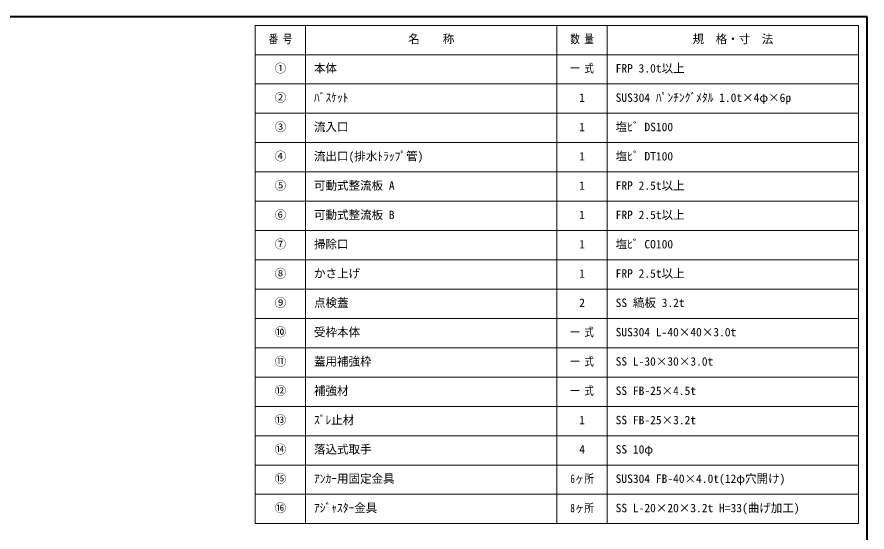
# Model space of a CAD drawing. Units: millimetres at full size, sheet at 1:10; details may follow other scales. Extents: x -2093 to 1957, y -1409 to 1401.
# Drawn here: x -71 to 1957, y 171 to 1401 of the extents above; entities that cross this region are included whole.
import ezdxf
from ezdxf.enums import TextEntityAlignment as Align

# ---------------------------------------------------------------- set-up
doc = ezdxf.new("R2010")
doc.units = ezdxf.units.MM
doc.header["$LTSCALE"] = 10
doc.layers.add('0-0_ﾚｲﾔ1', color=4, linetype='Continuous', lineweight=9)
doc.styles.add('ＭＳ ゴシック', font='')
doc.styles.get('ＭＳ ゴシック').set_extended_font_data('MS Gothic')

msp = doc.modelspace()

# ---------------------------------------------------------------- linework, layer by layer
at = {"layer": '0-0_ﾚｲﾔ1', "color": 1, "lineweight": 40}
for p, q in [((1957.35, 1401.26), (-2092.65, 1401.26)), ((1957.35, -1408.74), (1957.35, 1401.26))]:
    msp.add_line(p, q, dxfattribs=at)
at = {"layer": '0-0_ﾚｲﾔ1', "color": 3, "lineweight": 18}
for p, q in [((1937.35, 1381.26), (497.35, 1381.26)), ((497.35, 191.26), (497.35, 1381.26)), ((617.35, 191.26), (617.35, 1381.26)), ((1217.35, 191.26), (1217.35, 1381.26)), ((1337.35, 191.26), (1337.35, 1381.26)), ((1937.35, 191.26), (1937.35, 1381.26)), ((1937.35, 1311.26), (497.35, 1311.26)), ((1937.35, 1241.26), (497.35, 1241.26)), ((1937.35, 1171.26), (497.35, 1171.26)), ((1937.35, 1101.26), (497.35, 1101.26)), ((1937.35, 1031.26), (497.35, 1031.26)), ((1937.35, 961.26), (497.35, 961.26)), ((1937.35, 891.26), (497.35, 891.26)), ((1937.35, 821.26), (497.35, 821.26)), ((1937.35, 751.26), (497.35, 751.26)), ((1937.35, 681.26), (497.35, 681.26)), ((1937.35, 611.26), (497.35, 611.26)), ((1937.35, 541.26), (497.35, 541.26)), ((1937.35, 471.26), (497.35, 471.26)), ((1937.35, 401.26), (497.35, 401.26)), ((1937.35, 331.26), (497.35, 331.26)), ((1937.35, 261.26), (497.35, 261.26)), ((1937.35, 191.26), (497.35, 191.26))]:
    msp.add_line(p, q, dxfattribs=at)

# ---------------------------------------------------------------- texts
at = {"layer": '0-0_ﾚｲﾔ1', "color": 7, "style": 'ＭＳ ゴシック', "width": 0.8}
for s, p in [('番 号', (529.23, 1332.51)), ('数 量', (1249.23, 1332.51)), ('一 式', (1249.23, 1262.51)), ('一 式', (1249.23, 632.51)), ('一 式', (1249.23, 562.51)), ('一 式', (1249.23, 492.51)), ('6ヶ所', (1249.23, 282.51)), ('8ヶ所', (1249.23, 212.51))]:
    msp.add_text(s, height=20.16, dxfattribs=at).set_placement(p, align=Align.BOTTOM_LEFT)
at = {"layer": '0-0_ﾚｲﾔ1', "color": 7, "style": 'ＭＳ ゴシック'}
for s, p in [('名\u3000\u3000称', (862.35, 1332.51)), ('規\u3000格・寸\u3000法', (1541.1, 1332.51)), ('①', (543.6, 1262.51)), ('本体', (637.35, 1262.51)), ('FRP 3.0t以上', (1357.35, 1262.51)), ('②', (543.6, 1192.51)), ('ﾊﾞｽｹｯﾄ', (637.35, 1192.51)), ('1', (1270.48, 1192.51)), ('SUS304 ﾊﾟﾝﾁﾝｸﾞﾒﾀﾙ 1.0t×4φ×6p', (1357.35, 1192.51)), ('③', (543.6, 1122.51)), ('流入口', (637.35, 1122.51)), ('1', (1270.48, 1122.51)), ('塩ﾋﾞ DS100', (1357.35, 1122.51)), ('④', (543.6, 1052.51)), ('流出口(排水ﾄﾗｯﾌﾟ管)', (637.35, 1052.51)), ('1', (1270.48, 1052.51)), ('塩ﾋﾞ DT100', (1357.35, 1052.51)), ('⑤', (543.6, 982.51)), ('可動式整流板 A', (637.35, 982.51)), ('1', (1270.48, 982.51)), ('FRP 2.5t以上', (1357.35, 982.51)), ('⑥', (543.6, 912.51)), ('可動式整流板 B', (637.35, 912.51)), ('1', (1270.48, 912.51)), ('FRP 2.5t以上', (1357.35, 912.51)), ('⑦', (543.6, 842.51)), ('掃除口', (637.35, 842.51)), ('1', (1270.48, 842.51)), ('塩ﾋﾞ CO100', (1357.35, 842.51)), ('⑧', (543.6, 772.51)), ('かさ上げ', (637.35, 772.51)), ('1', (1270.48, 772.51)), ('FRP 2.5t以上', (1357.35, 772.51)), ('⑨', (543.6, 702.51)), ('点検蓋', (637.35, 702.51)), ('SS 縞板 3.2t', (1357.35, 702.51)), ('2', (1270.48, 702.51)), ('⑩', (543.6, 632.51)), ('受枠本体', (637.35, 632.51)), ('SUS304 L-40×40×3.0t', (1357.35, 632.51)), ('⑪', (543.6, 562.51)), ('蓋用補強枠', (637.35, 562.51)), ('SS L-30×30×3.0t', (1357.35, 562.51)), ('⑫', (543.6, 492.51)), ('補強材', (637.35, 492.51)), ('SS FB-25×4.5t', (1357.35, 492.51)), ('⑬', (543.6, 422.51)), ('ｽﾞﾚ止材', (637.35, 422.51)), ('1', (1270.48, 422.51)), ('SS FB-25×3.2t', (1357.35, 422.51)), ('⑭', (543.6, 352.51)), ('落込式取手', (637.35, 352.51)), ('4', (1270.48, 352.51)), ('SS 10φ', (1357.35, 352.51)), ('⑮', (543.6, 282.51)), ('ｱﾝｶｰ用固定金具', (637.35, 282.51)), ('SUS304 FB-40×4.0t(12φ穴開け)', (1357.35, 282.51)), ('⑯', (543.6, 212.51)), ('ｱｼﾞｬｽﾀｰ金具', (637.35, 212.51)), ('SS L-20×20×3.2t H=33(曲げ加工)', (1357.35, 212.51))]:
    msp.add_text(s, height=20.16, dxfattribs=at).set_placement(p, align=Align.BOTTOM_LEFT)

doc.saveas('drawing.dxf')
